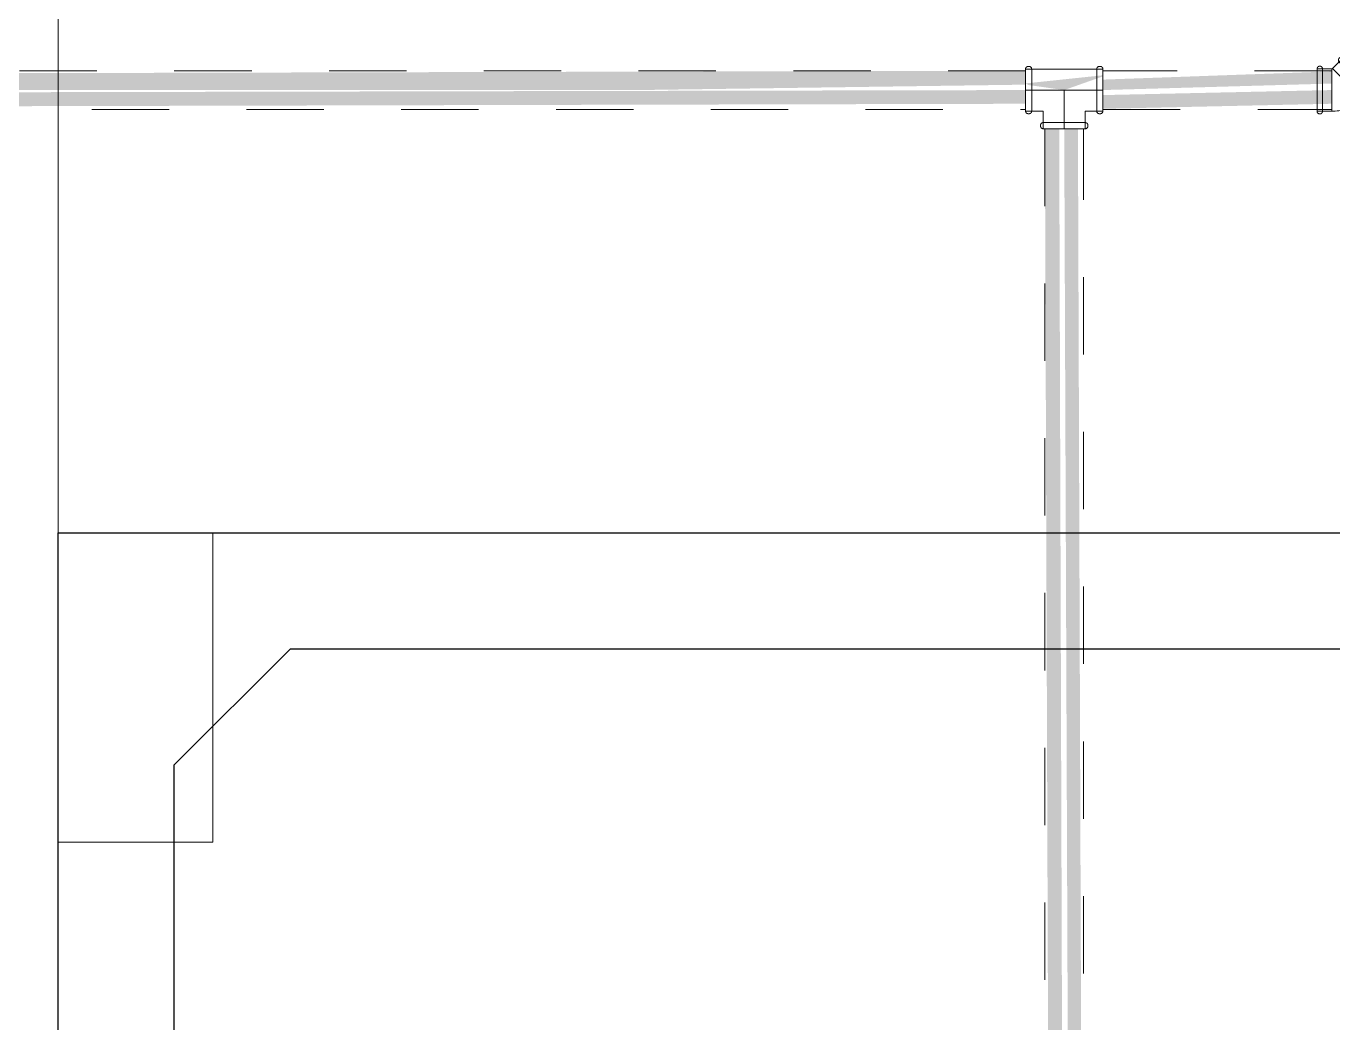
# Model space of a CAD drawing. Header units: metres. Extents: x 147 to 427, y -16 to 162.
# Drawn here: x 315.793 to 317.482, y 96.209 to 97.497 of the extents above; entities that cross this region are included whole.
import ezdxf

# ---------------------------------------------------------------- set-up
doc = ezdxf.new("R2010")
doc.units = ezdxf.units.M
doc.linetypes.add('Aligning Line', pattern=[0.012, 0.006, -0.006])
doc.layers.add('1053_ARQ_BASE_MATADOURO_dwg', color=7, linetype='Continuous', lineweight=5, true_color=0x767676)
doc.layers.add('A-FLOR', color=7, linetype='Continuous', lineweight=9, true_color=0x007f00)
for name, color, linetype, lineweight in [('A-DETL-GENF', 7, 'Continuous', 5), ('A-PAREDE', 7, 'Continuous', 30), ('P-PIPE', 7, 'Continuous', 5), ('P-PIPE-CNTR', 7, 'Continuous', 5), ('S-COLS', 7, 'Continuous', 5)]:
    doc.layers.add(name, color=color, linetype=linetype, lineweight=lineweight)

# ---------------------------------------------------------------- blocks, each defined once
blk = doc.blocks.new('Pilar retangular - 20 x 40 cm-4014565-TÉRREO 1_20 - Dependente 1')
at = {"layer": 'A-DETL-GENF', "color": 253, "true_color": 0xaaaaaa}
for p, q in [((0.1, 0.2), (-0.1, 0.2)), ((-0.1, 0.2), (-0.1, -0.2)), ((0.1, -0.2), (0.1, 0.2)), ((-0.1, -0.2), (0.1, -0.2))]:
    blk.add_line(p, q, dxfattribs=at)
at = {"layer": 'S-COLS', "color": 253, "true_color": 0xacaaae}
for p, q in [((0.1, 0.2), (-0.1, 0.2)), ((-0.1, 0.2), (-0.1, -0.2)), ((0.1, -0.2), (0.1, 0.2)), ((-0.1, -0.2), (0.1, -0.2))]:
    blk.add_line(p, q, dxfattribs=at)
at = {"layer": 'S-COLS', "color": 253, "true_color": 0xadaab1}
for p, q in [((-0.1, -0.2), (-0.1, 0.2)), ((-0.1, 0.2), (0.1, 0.2)), ((0.1, 0.2), (0.1, -0.2)), ((0.1, -0.2), (-0.1, -0.2))]:
    blk.add_line(p, q, dxfattribs=at)
blk = doc.blocks.new('AÇO_Cotovelo 90 45 - AÇO_Cotovelo 90 45-3953115-TÉRREO 1_20 - Dependente 1')
at = {"layer": 'P-PIPE'}
for p, q in [((0.0025, 0.0413), (-0.011, 0.0278)), ((0.0413, 0.0025), (0.0025, 0.0413)), ((-0.0119, 0.0274), (-0.031, 0.0274)), ((-0.031, 0.0222), (-0.031, 0.0274)), ((-0.031, 0.0222), (-0.031, 0.0274)), ((-0.0119, 0.0274), (-0.0119, 0.0222)), ((-0.0119, 0.0274), (-0.0119, 0.0222)), ((-0.0119, 0.0274), (-0.0119, -0.0274)), ((-0.0119, 0.0274), (-0.0119, 0.0237)), ((-0.011, 0.0278), (0.0278, -0.011)), ((-0.0084, 0.0252), (-0.011, 0.0278)), ((0.0278, -0.011), (-0.011, 0.0278)), ((-0.031, -0.0085), (-0.031, 0.0085)), ((-0.0119, 0.0085), (-0.0119, -0.0085)), ((0.0278, -0.011), (0.0413, 0.0025)), ((0.0278, -0.011), (0.0252, -0.0084)), ((-0.031, -0.0274), (-0.031, -0.0222)), ((-0.031, -0.0274), (-0.031, -0.0222)), ((-0.031, -0.0274), (-0.0119, -0.0274)), ((-0.0119, -0.0222), (-0.0119, -0.0274)), ((-0.0119, -0.0222), (-0.0119, -0.0274)), ((-0.0119, -0.0237), (-0.0119, -0.0274))]:
    blk.add_line(p, q, dxfattribs=at)
at = {"layer": 'P-PIPE', "flags": 128}
for points in [[(-0.0024, 0.0363), (-0.0025, 0.0364), (-0.0026, 0.0365), (-0.0027, 0.0366), (-0.0028, 0.0367), (-0.0029, 0.0369), (-0.0029, 0.037), (-0.003, 0.0371), (-0.0031, 0.0372), (-0.0031, 0.0374), (-0.0032, 0.0375), (-0.0032, 0.0376), (-0.0033, 0.0377), (-0.0033, 0.0379), (-0.0034, 0.038), (-0.0034, 0.0381), (-0.0034, 0.0383), (-0.0034, 0.0384), (-0.0034, 0.0386), (-0.0035, 0.0387), (-0.0035, 0.0388), (-0.0035, 0.039), (-0.0034, 0.0391), (-0.0034, 0.0393), (-0.0034, 0.0394), (-0.0034, 0.0395), (-0.0033, 0.0397), (-0.0033, 0.0398), (-0.0033, 0.0399), (-0.0032, 0.0401), (-0.0032, 0.0402), (-0.0031, 0.0403), (-0.003, 0.0405), (-0.003, 0.0406), (-0.0029, 0.0407), (-0.0028, 0.0408), (-0.0027, 0.0409), (-0.0026, 0.041), (-0.0026, 0.0411), (-0.0025, 0.0412), (-0.0024, 0.0413), (-0.0023, 0.0414), (-0.0021, 0.0415), (-0.002, 0.0416), (-0.0019, 0.0417), (-0.0018, 0.0418), (-0.0017, 0.0418), (-0.0016, 0.0419), (-0.0014, 0.042), (-0.0013, 0.042), (-0.0012, 0.0421), (-0.001, 0.0421), (-0.0009, 0.0422), (-0.0008, 0.0422), (-0.0006, 0.0422), (-0.0005, 0.0423), (-0.0004, 0.0423), (-0.0002, 0.0423), (-0.0001, 0.0423), (0, 0.0423)], [(0, 0.0339), (-0.0004, 0.0343), (-0.0007, 0.0346), (-0.001, 0.0349), (-0.0013, 0.0352), (-0.0016, 0.0354), (-0.0018, 0.0357), (-0.002, 0.0358), (-0.0021, 0.036), (-0.0022, 0.0361), (-0.0023, 0.0362), (-0.0024, 0.0363), (-0.0024, 0.0363)], [(-0.0024, 0.0363), (-0.0024, 0.0363), (-0.0023, 0.0362), (-0.0022, 0.0361), (-0.002, 0.0359), (-0.0019, 0.0358), (-0.0017, 0.0356), (-0.0014, 0.0353), (-0.0012, 0.0351), (-0.0009, 0.0348), (-0.0006, 0.0345), (-0.0002, 0.0341), (0.0001, 0.0338), (0.0005, 0.0334), (0.001, 0.0329), (0.0014, 0.0325), (0.0019, 0.032), (0.0024, 0.0315), (0.0029, 0.031), (0.0034, 0.0304), (0.004, 0.0299), (0.0046, 0.0293), (0.0052, 0.0287), (0.0058, 0.0281), (0.0065, 0.0274), (0.0071, 0.0268), (0.0078, 0.0261), (0.0085, 0.0254), (0.0092, 0.0247), (0.0099, 0.024), (0.0107, 0.0232), (0.0114, 0.0225), (0.0121, 0.0218), (0.0129, 0.021), (0.0137, 0.0202), (0.0144, 0.0195), (0.0152, 0.0187), (0.016, 0.0179), (0.0167, 0.0172), (0.0175, 0.0164), (0.0183, 0.0156), (0.0191, 0.0148), (0.0198, 0.0141), (0.0206, 0.0133), (0.0213, 0.0125), (0.0221, 0.0118), (0.0228, 0.011), (0.0236, 0.0103), (0.0243, 0.0096), (0.025, 0.0089), (0.0257, 0.0082), (0.0264, 0.0075), (0.0271, 0.0068), (0.0277, 0.0062), (0.0283, 0.0055), (0.029, 0.0049), (0.0296, 0.0043), (0.0301, 0.0037), (0.0307, 0.0032), (0.0312, 0.0027), (0.0317, 0.0021), (0.0322, 0.0017), (0.0327, 0.0012), (0.0331, 0.0008), (0.0335, 0.0003), (0.0339, 0), (0.0343, -0.0004), (0.0346, -0.0007), (0.0349, -0.001), (0.0352, -0.0013), (0.0354, -0.0016), (0.0357, -0.0018), (0.0358, -0.002), (0.036, -0.0021), (0.0361, -0.0022), (0.0362, -0.0023), (0.0363, -0.0024), (0.0363, -0.0024)], [(0, 0.0423), (0.0002, 0.0423), (0.0003, 0.0423), (0.0005, 0.0423), (0.0006, 0.0423), (0.0007, 0.0422), (0.0009, 0.0422), (0.001, 0.0422), (0.0011, 0.0421), (0.0013, 0.0421), (0.0014, 0.042), (0.0015, 0.042), (0.0017, 0.0419), (0.0018, 0.0418), (0.0019, 0.0418), (0.002, 0.0417), (0.0021, 0.0416), (0.0022, 0.0415), (0.0024, 0.0414), (0.0025, 0.0413), (0.0025, 0.0413)], [(0.0025, 0.0413), (0.0026, 0.0412), (0.0027, 0.0411), (0.0028, 0.041), (0.0029, 0.0409), (0.0031, 0.0407), (0.0033, 0.0405), (0.0035, 0.0403), (0.0038, 0.04), (0.004, 0.0397), (0.0044, 0.0394), (0.0047, 0.0391)], [(0.0413, 0.0025), (0.0412, 0.0026), (0.0411, 0.0027), (0.041, 0.0028), (0.0409, 0.0029), (0.0407, 0.0031), (0.0405, 0.0033), (0.0403, 0.0035), (0.04, 0.0038), (0.0397, 0.004), (0.0394, 0.0044), (0.0391, 0.0047), (0.0387, 0.0051), (0.0383, 0.0055), (0.0379, 0.0059), (0.0374, 0.0064), (0.037, 0.0068), (0.0365, 0.0073), (0.0359, 0.0079), (0.0354, 0.0084), (0.0348, 0.009), (0.0342, 0.0096), (0.0336, 0.0102), (0.033, 0.0108), (0.0324, 0.0114), (0.0317, 0.0121), (0.031, 0.0128), (0.0303, 0.0135), (0.0296, 0.0142), (0.0289, 0.0149), (0.0282, 0.0156), (0.0275, 0.0163), (0.0267, 0.0171), (0.0259, 0.0178), (0.0252, 0.0186), (0.0244, 0.0194), (0.0237, 0.0201), (0.0229, 0.0209), (0.0221, 0.0217), (0.0213, 0.0225), (0.0206, 0.0232), (0.0198, 0.024), (0.019, 0.0248), (0.0183, 0.0255), (0.0175, 0.0263), (0.0167, 0.027), (0.016, 0.0278), (0.0153, 0.0285), (0.0145, 0.0292), (0.0138, 0.03), (0.0131, 0.0307), (0.0125, 0.0313), (0.0118, 0.032), (0.0111, 0.0327), (0.0105, 0.0333), (0.0099, 0.0339), (0.0093, 0.0345), (0.0087, 0.0351), (0.0081, 0.0356), (0.0076, 0.0362), (0.0071, 0.0367), (0.0066, 0.0372), (0.0061, 0.0376), (0.0057, 0.0381), (0.0053, 0.0385), (0.0049, 0.0389), (0.0045, 0.0392), (0.0042, 0.0396), (0.0039, 0.0399), (0.0036, 0.0402), (0.0034, 0.0404), (0.0032, 0.0406), (0.003, 0.0408), (0.0028, 0.041), (0.0027, 0.0411), (0.0026, 0.0412), (0.0026, 0.0412), (0.0025, 0.0413)], [(-0.031, 0.0274), (-0.031, 0.0275), (-0.031, 0.0277), (-0.0309, 0.0278), (-0.0309, 0.028), (-0.0309, 0.0281), (-0.0309, 0.0282), (-0.0308, 0.0284), (-0.0308, 0.0285), (-0.0307, 0.0286), (-0.0307, 0.0288), (-0.0306, 0.0289), (-0.0306, 0.029), (-0.0305, 0.0291), (-0.0304, 0.0293), (-0.0304, 0.0294), (-0.0303, 0.0295), (-0.0302, 0.0296), (-0.0301, 0.0297), (-0.03, 0.0298), (-0.0299, 0.0299), (-0.0298, 0.03), (-0.0297, 0.0301), (-0.0296, 0.0302), (-0.0295, 0.0303), (-0.0294, 0.0303), (-0.0292, 0.0304), (-0.0291, 0.0305), (-0.029, 0.0306), (-0.0289, 0.0306), (-0.0287, 0.0307), (-0.0286, 0.0307), (-0.0285, 0.0308), (-0.0283, 0.0308), (-0.0282, 0.0308), (-0.0281, 0.0308), (-0.0279, 0.0309), (-0.0278, 0.0309), (-0.0276, 0.0309), (-0.0275, 0.0309), (-0.0274, 0.0309), (-0.0272, 0.0309), (-0.0271, 0.0309), (-0.0269, 0.0309), (-0.0268, 0.0308), (-0.0267, 0.0308), (-0.0265, 0.0308), (-0.0264, 0.0307), (-0.0263, 0.0307), (-0.0261, 0.0306), (-0.026, 0.0306), (-0.0259, 0.0305), (-0.0258, 0.0305), (-0.0256, 0.0304), (-0.0255, 0.0303), (-0.0254, 0.0302), (-0.0253, 0.0301), (-0.0252, 0.0301), (-0.0251, 0.03), (-0.025, 0.0299), (-0.0249, 0.0298), (-0.0248, 0.0297), (-0.0247, 0.0296), (-0.0246, 0.0294), (-0.0245, 0.0293), (-0.0245, 0.0292), (-0.0244, 0.0291), (-0.0243, 0.029), (-0.0243, 0.0288), (-0.0242, 0.0287), (-0.0242, 0.0286), (-0.0241, 0.0284), (-0.0241, 0.0283), (-0.024, 0.0282), (-0.024, 0.028), (-0.024, 0.0279), (-0.024, 0.0278), (-0.024, 0.0276), (-0.024, 0.0275), (-0.024, 0.0274)], [(-0.031, 0.024), (-0.031, 0.0245), (-0.031, 0.025), (-0.031, 0.0254), (-0.031, 0.0258), (-0.031, 0.0262), (-0.031, 0.0265), (-0.031, 0.0267), (-0.031, 0.0269), (-0.031, 0.0271), (-0.031, 0.0273), (-0.031, 0.0273), (-0.031, 0.0274)], [(-0.031, 0.0274), (-0.031, 0.0273), (-0.031, 0.0272), (-0.031, 0.0271), (-0.031, 0.0269), (-0.031, 0.0266), (-0.031, 0.0263), (-0.031, 0.026), (-0.031, 0.0256), (-0.031, 0.0252), (-0.031, 0.0248), (-0.031, 0.0243), (-0.031, 0.0238), (-0.031, 0.0232), (-0.031, 0.0226), (-0.031, 0.022), (-0.031, 0.0213), (-0.031, 0.0206), (-0.031, 0.0199), (-0.031, 0.0191), (-0.031, 0.0183), (-0.031, 0.0175), (-0.031, 0.0166), (-0.031, 0.0157), (-0.031, 0.0148), (-0.031, 0.0139), (-0.031, 0.0129), (-0.031, 0.0119), (-0.031, 0.0109), (-0.031, 0.0099), (-0.031, 0.0089), (-0.031, 0.0079), (-0.031, 0.0068), (-0.031, 0.0057), (-0.031, 0.0047), (-0.031, 0.0036), (-0.031, 0.0025), (-0.031, 0.0014), (-0.031, 0.0003), (-0.031, -0.0008), (-0.031, -0.0019), (-0.031, -0.003), (-0.031, -0.0041), (-0.031, -0.0052), (-0.031, -0.0062), (-0.031, -0.0073), (-0.031, -0.0083), (-0.031, -0.0094), (-0.031, -0.0104), (-0.031, -0.0114), (-0.031, -0.0124), (-0.031, -0.0134), (-0.031, -0.0143), (-0.031, -0.0152), (-0.031, -0.0161), (-0.031, -0.017), (-0.031, -0.0178), (-0.031, -0.0187), (-0.031, -0.0194), (-0.031, -0.0202), (-0.031, -0.0209), (-0.031, -0.0216), (-0.031, -0.0223), (-0.031, -0.0229), (-0.031, -0.0235), (-0.031, -0.024), (-0.031, -0.0245), (-0.031, -0.025), (-0.031, -0.0254), (-0.031, -0.0258), (-0.031, -0.0262), (-0.031, -0.0265), (-0.031, -0.0267), (-0.031, -0.0269), (-0.031, -0.0271), (-0.031, -0.0273), (-0.031, -0.0273), (-0.031, -0.0274)], [(-0.024, 0.0274), (-0.024, 0.0273), (-0.024, 0.0272), (-0.024, 0.0271), (-0.024, 0.0269), (-0.024, 0.0266), (-0.024, 0.0263), (-0.024, 0.026), (-0.024, 0.0256), (-0.024, 0.0252), (-0.024, 0.0248), (-0.024, 0.0243)], [(-0.024, -0.0274), (-0.024, -0.0273), (-0.024, -0.0272), (-0.024, -0.0271), (-0.024, -0.0269), (-0.024, -0.0266), (-0.024, -0.0263), (-0.024, -0.026), (-0.024, -0.0256), (-0.024, -0.0252), (-0.024, -0.0248), (-0.024, -0.0243), (-0.024, -0.0238), (-0.024, -0.0232), (-0.024, -0.0226), (-0.024, -0.022), (-0.024, -0.0213), (-0.024, -0.0206), (-0.024, -0.0199), (-0.024, -0.0191), (-0.024, -0.0183), (-0.024, -0.0175), (-0.024, -0.0166), (-0.024, -0.0157), (-0.024, -0.0148), (-0.024, -0.0139), (-0.024, -0.0129), (-0.024, -0.0119), (-0.024, -0.0109), (-0.024, -0.0099), (-0.024, -0.0089), (-0.024, -0.0079), (-0.024, -0.0068), (-0.024, -0.0057), (-0.024, -0.0047), (-0.024, -0.0036), (-0.024, -0.0025), (-0.024, -0.0014), (-0.024, -0.0003), (-0.024, 0.0008), (-0.024, 0.0019), (-0.024, 0.003), (-0.024, 0.0041), (-0.024, 0.0052), (-0.024, 0.0062), (-0.024, 0.0073), (-0.024, 0.0083), (-0.024, 0.0094), (-0.024, 0.0104), (-0.024, 0.0114), (-0.024, 0.0124), (-0.024, 0.0134), (-0.024, 0.0143), (-0.024, 0.0152), (-0.024, 0.0161), (-0.024, 0.017), (-0.024, 0.0178), (-0.024, 0.0187), (-0.024, 0.0194), (-0.024, 0.0202), (-0.024, 0.0209), (-0.024, 0.0216), (-0.024, 0.0223), (-0.024, 0.0229), (-0.024, 0.0235), (-0.024, 0.024), (-0.024, 0.0245), (-0.024, 0.025), (-0.024, 0.0254), (-0.024, 0.0258), (-0.024, 0.0262), (-0.024, 0.0265), (-0.024, 0.0267), (-0.024, 0.0269), (-0.024, 0.0271), (-0.024, 0.0273), (-0.024, 0.0273), (-0.024, 0.0274)], [(-0.011, 0.0278), (-0.011, 0.0277), (-0.0111, 0.0277), (-0.0111, 0.0277), (-0.0111, 0.0276), (-0.0112, 0.0276), (-0.0112, 0.0276), (-0.0113, 0.0276), (-0.0113, 0.0275), (-0.0114, 0.0275), (-0.0114, 0.0275), (-0.0114, 0.0275), (-0.0115, 0.0275), (-0.0115, 0.0274), (-0.0116, 0.0274), (-0.0116, 0.0274), (-0.0117, 0.0274), (-0.0117, 0.0274), (-0.0118, 0.0274), (-0.0118, 0.0274), (-0.0119, 0.0274)], [(0.0423, 0), (0.0423, -0.0001), (0.0423, -0.0002), (0.0423, -0.0004), (0.0423, -0.0005), (0.0422, -0.0006), (0.0422, -0.0008), (0.0422, -0.0009), (0.0421, -0.0011), (0.0421, -0.0012), (0.042, -0.0013), (0.042, -0.0014), (0.0419, -0.0016), (0.0418, -0.0017), (0.0418, -0.0018), (0.0417, -0.0019), (0.0416, -0.002), (0.0415, -0.0022), (0.0414, -0.0023), (0.0413, -0.0024), (0.0412, -0.0025), (0.0411, -0.0026), (0.041, -0.0027), (0.0409, -0.0027), (0.0408, -0.0028), (0.0407, -0.0029), (0.0406, -0.003), (0.0404, -0.003), (0.0403, -0.0031), (0.0402, -0.0032), (0.0401, -0.0032), (0.0399, -0.0033), (0.0398, -0.0033), (0.0397, -0.0033), (0.0395, -0.0034), (0.0394, -0.0034), (0.0393, -0.0034), (0.0391, -0.0034), (0.039, -0.0035), (0.0388, -0.0035), (0.0387, -0.0035), (0.0386, -0.0034), (0.0384, -0.0034), (0.0383, -0.0034), (0.0381, -0.0034), (0.038, -0.0034), (0.0379, -0.0033), (0.0377, -0.0033), (0.0376, -0.0032), (0.0375, -0.0032), (0.0373, -0.0031), (0.0372, -0.0031), (0.0371, -0.003), (0.037, -0.0029), (0.0368, -0.0029), (0.0367, -0.0028), (0.0366, -0.0027), (0.0365, -0.0026), (0.0364, -0.0025), (0.0363, -0.0024)], [(0.0389, 0.0049), (0.0392, 0.0045), (0.0396, 0.0042), (0.0399, 0.0039), (0.0402, 0.0036), (0.0404, 0.0034), (0.0406, 0.0032), (0.0408, 0.003), (0.041, 0.0028), (0.0411, 0.0027), (0.0412, 0.0026), (0.0412, 0.0026), (0.0413, 0.0025)], [(0.0413, 0.0025), (0.0414, 0.0024), (0.0415, 0.0023), (0.0415, 0.0022), (0.0416, 0.0021), (0.0417, 0.002), (0.0418, 0.0019), (0.0419, 0.0017), (0.0419, 0.0016), (0.042, 0.0015), (0.042, 0.0014), (0.0421, 0.0012), (0.0421, 0.0011), (0.0422, 0.001), (0.0422, 0.0008), (0.0422, 0.0007), (0.0423, 0.0006), (0.0423, 0.0004), (0.0423, 0.0003), (0.0423, 0.0001), (0.0423, 0)], [(-0.0119, -0.0274), (-0.0096, -0.0274), (-0.0074, -0.0272), (-0.0052, -0.027), (-0.0029, -0.0267), (-0.0007, -0.0263), (0.0015, -0.0258), (0.0036, -0.0252), (0.0058, -0.0246), (0.0079, -0.0238), (0.01, -0.023), (0.012, -0.0221), (0.014, -0.0211), (0.016, -0.02), (0.0179, -0.0188), (0.0198, -0.0176), (0.0216, -0.0163), (0.0234, -0.0149), (0.0251, -0.0135), (0.0267, -0.012), (0.0278, -0.011)], [(0.0363, -0.0024), (0.0363, -0.0024), (0.0362, -0.0023), (0.0361, -0.0022), (0.0359, -0.002), (0.0358, -0.0019), (0.0356, -0.0017), (0.0353, -0.0014), (0.0351, -0.0012), (0.0348, -0.0009), (0.0345, -0.0006), (0.0341, -0.0002)], [(-0.031, -0.0274), (-0.031, -0.0273), (-0.031, -0.0272), (-0.031, -0.0271), (-0.031, -0.0269), (-0.031, -0.0266), (-0.031, -0.0263), (-0.031, -0.026), (-0.031, -0.0256), (-0.031, -0.0252), (-0.031, -0.0248), (-0.031, -0.0243)], [(-0.024, -0.0274), (-0.024, -0.0275), (-0.024, -0.0277), (-0.024, -0.0278), (-0.024, -0.028), (-0.024, -0.0281), (-0.0241, -0.0282), (-0.0241, -0.0284), (-0.0241, -0.0285), (-0.0242, -0.0286), (-0.0242, -0.0288), (-0.0243, -0.0289), (-0.0244, -0.029), (-0.0244, -0.0291), (-0.0245, -0.0293), (-0.0246, -0.0294), (-0.0247, -0.0295), (-0.0247, -0.0296), (-0.0248, -0.0297), (-0.0249, -0.0298), (-0.025, -0.0299), (-0.0251, -0.03), (-0.0252, -0.0301), (-0.0253, -0.0302), (-0.0255, -0.0303), (-0.0256, -0.0303), (-0.0257, -0.0304), (-0.0258, -0.0305), (-0.0259, -0.0306), (-0.0261, -0.0306), (-0.0262, -0.0307), (-0.0263, -0.0307), (-0.0265, -0.0308), (-0.0266, -0.0308), (-0.0267, -0.0308), (-0.0269, -0.0308), (-0.027, -0.0309), (-0.0271, -0.0309), (-0.0273, -0.0309), (-0.0274, -0.0309), (-0.0276, -0.0309), (-0.0277, -0.0309), (-0.0278, -0.0309), (-0.028, -0.0309), (-0.0281, -0.0308), (-0.0283, -0.0308), (-0.0284, -0.0308), (-0.0285, -0.0307), (-0.0287, -0.0307), (-0.0288, -0.0306), (-0.0289, -0.0306), (-0.029, -0.0305), (-0.0292, -0.0305), (-0.0293, -0.0304), (-0.0294, -0.0303), (-0.0295, -0.0302), (-0.0296, -0.0301), (-0.0297, -0.0301), (-0.0298, -0.03), (-0.0299, -0.0299), (-0.03, -0.0298), (-0.0301, -0.0297), (-0.0302, -0.0296), (-0.0303, -0.0294), (-0.0304, -0.0293), (-0.0305, -0.0292), (-0.0305, -0.0291), (-0.0306, -0.029), (-0.0307, -0.0288), (-0.0307, -0.0287), (-0.0308, -0.0286), (-0.0308, -0.0284), (-0.0308, -0.0283), (-0.0309, -0.0282), (-0.0309, -0.028), (-0.0309, -0.0279), (-0.0309, -0.0278), (-0.031, -0.0276), (-0.031, -0.0275), (-0.031, -0.0274)], [(-0.024, -0.024), (-0.024, -0.0245), (-0.024, -0.025), (-0.024, -0.0254), (-0.024, -0.0258), (-0.024, -0.0262), (-0.024, -0.0265), (-0.024, -0.0267), (-0.024, -0.0269), (-0.024, -0.0271), (-0.024, -0.0273), (-0.024, -0.0273), (-0.024, -0.0274)]]:
    blk.add_lwpolyline(points, dxfattribs=at)
blk = doc.blocks.new('1053_ARQ_BASE_MATADOURO_dwg_arq geral tgov-4039641-TÉRREO 1_20 - Dependente 1')
at = {"layer": 'A-PAREDE', "color": 253, "true_color": 0xaaaaaa, "flags": 128}
for points in [[(17.2329, 13.6559), (20.4329, 13.6559), (20.4329, 12.4801)], [(20.4329, 12.4318), (20.4329, 10.4559), (17.2329, 10.4559), (17.2329, 13.6559)], [(20.1329, 10.6059), (17.5329, 10.6059), (17.3829, 10.7559), (17.3829, 13.3559), (17.5329, 13.5059), (20.1329, 13.5059), (20.2829, 13.3559), (20.2829, 13.0776)]]:
    blk.add_lwpolyline(points, dxfattribs=at)
blk = doc.blocks.new('1053_ARQ_BASE_MATADOURO_dwg-3625622-TÉRREO 1_20 - Dependente 1')
blk.add_blockref('1053_ARQ_BASE_MATADOURO_dwg_arq geral tgov-4039641-TÉRREO 1_20 - Dependente 1', (130.2098, 83.186))

msp = doc.modelspace()

# ---------------------------------------------------------------- hatches: boundary and pattern name
at = {"layer": 'P-PIPE', "true_color": 0xc0c0c0}
h = msp.add_hatch(color=9, dxfattribs=at)
h.paths.add_polyline_path([(316.5843, 97.4142), (317.0847, 97.4212), (317.0847, 97.4392), (314.078, 97.4319), (314.078, 97.4142)])
h.paths.add_polyline_path([(301.2571, 97.4142), (313.5687, 97.4216), (313.5687, 97.4392), (295.2618, 97.4319), (295.2618, 97.4142), (296.1481, 97.4142)])
at = {"layer": 'P-PIPE', "true_color": 0x7f7f7f}
msp.add_hatch(color=8, dxfattribs=at).paths.add_polyline_path([(317.1347, 97.4142), (317.1847, 97.4319), (317.1847, 97.4333), (317.0847, 97.4228), (317.0885, 97.4207), (317.1254, 97.4155)])
at = {"layer": 'P-PIPE', "true_color": 0xc0c0c0}
for points in [[(317.1847, 97.4142), (317.4805, 97.4226), (317.4805, 97.4383), (317.1847, 97.4277), (317.1847, 97.4206)], [(317.1847, 97.39), (317.4805, 97.3965), (317.4805, 97.4142), (317.1847, 97.4077), (317.1847, 97.3925)], [(317.1347, 95.2724), (317.1282, 97.3642), (317.1097, 97.3642), (317.117, 95.2724), (317.1282, 95.2724)], [(317.1597, 95.2724), (317.1524, 97.3642), (317.1347, 97.3642), (317.1428, 95.2724), (317.1588, 95.2724)]]:
    msp.add_hatch(color=9, dxfattribs=at).paths.add_polyline_path(points)
h = msp.add_hatch(color=9, dxfattribs=at)
h.paths.add_polyline_path([(295.2618, 97.3892), (313.5687, 97.3973), (313.5687, 97.4142), (295.2618, 97.4077), (295.2618, 97.39)])
h.paths.add_polyline_path([(314.078, 97.3892), (317.0847, 97.3965), (317.0847, 97.4142), (314.078, 97.4077), (314.078, 97.3893)])

# ---------------------------------------------------------------- linework, layer by layer
at = {"layer": 'A-FLOR', "color": 254, "true_color": 0xd8d8d8}
msp.add_line((315.8347, 95.5886), (315.8347, 97.642), dxfattribs=at)
at = {"layer": 'P-PIPE', "linetype": 'Aligning Line', "lineweight": 15}
for p, q in [((317.0847, 97.4392), (314.078, 97.4392)), ((317.0847, 97.4319), (317.0847, 97.4392)), ((317.4805, 97.4392), (317.1847, 97.4392)), ((317.1847, 97.4392), (317.1847, 97.4383)), ((317.1847, 97.4392), (317.1847, 97.4319)), ((317.4805, 97.3892), (317.4805, 97.4392)), ((317.4805, 97.4383), (317.4805, 97.4392)), ((317.0847, 97.3892), (317.0847, 97.4207)), ((317.1847, 97.4207), (317.1847, 97.3892)), ((314.078, 97.3892), (317.0847, 97.3892)), ((317.1847, 97.39), (317.1847, 97.3892)), ((317.1847, 97.3892), (317.4805, 97.3892)), ((317.4805, 97.3892), (317.4805, 97.39)), ((317.1097, 97.3642), (317.1097, 95.2724)), ((317.1597, 97.3642), (317.1097, 97.3642)), ((317.1597, 95.2724), (317.1597, 97.3642))]:
    msp.add_line(p, q, dxfattribs=at)
at = {"layer": 'P-PIPE'}
for p, q in [((317.1847, 97.4413), (317.0847, 97.4413)), ((317.0847, 97.4413), (317.0847, 97.3871)), ((317.0847, 97.4413), (317.0847, 97.4404)), ((317.0847, 97.4413), (317.0847, 97.4361)), ((317.0892, 97.4448), (317.0882, 97.4448)), ((317.0927, 97.4413), (317.0927, 97.4361)), ((317.0927, 97.4413), (317.0927, 97.4361)), ((317.1767, 97.4361), (317.1767, 97.4413)), ((317.1767, 97.4361), (317.1767, 97.4413)), ((317.1812, 97.4448), (317.1802, 97.4448)), ((317.1847, 97.4377), (317.1847, 97.4413)), ((317.1847, 97.3871), (317.1847, 97.4413)), ((317.1847, 97.4361), (317.1847, 97.4413)), ((317.1847, 97.4361), (317.1847, 97.4413)), ((317.0847, 97.4212), (317.0847, 97.4058)), ((317.0927, 97.4212), (317.0927, 97.3871)), ((317.0927, 97.4212), (317.0927, 97.3871)), ((317.1767, 97.3871), (317.1767, 97.4217)), ((317.1767, 97.3871), (317.1767, 97.4217)), ((317.1847, 97.4058), (317.1847, 97.4212)), ((317.0847, 97.3923), (317.0847, 97.3871)), ((317.0847, 97.388), (317.0847, 97.3871)), ((317.0847, 97.3871), (317.1076, 97.3871)), ((317.0882, 97.3836), (317.0892, 97.3836)), ((317.1076, 97.3871), (317.1076, 97.3642)), ((317.1618, 97.3871), (317.1847, 97.3871)), ((317.1618, 97.3642), (317.1618, 97.3871)), ((317.1802, 97.3836), (317.1812, 97.3836)), ((317.1847, 97.3871), (317.1847, 97.3923)), ((317.1847, 97.3871), (317.1847, 97.3923)), ((317.1847, 97.3871), (317.1847, 97.3907)), ((317.1041, 97.3687), (317.1041, 97.3677)), ((317.1076, 97.3722), (317.1618, 97.3722)), ((317.1076, 97.3722), (317.1618, 97.3722)), ((317.1076, 97.3642), (317.1618, 97.3642)), ((317.1076, 97.3642), (317.1085, 97.3642)), ((317.1127, 97.3642), (317.1076, 97.3642)), ((317.143, 97.3642), (317.1263, 97.3642)), ((317.1618, 97.3642), (317.1566, 97.3642)), ((317.1608, 97.3642), (317.1618, 97.3642)), ((317.1653, 97.3677), (317.1653, 97.3687))]:
    msp.add_line(p, q, dxfattribs=at)
at = {"layer": 'P-PIPE', "flags": 128}
for points in [[(317.0847, 97.4413), (317.0847, 97.4414), (317.0847, 97.4416), (317.0847, 97.4417), (317.0847, 97.4418), (317.0847, 97.442), (317.0848, 97.4421), (317.0848, 97.4423), (317.0849, 97.4424), (317.0849, 97.4425), (317.0849, 97.4426), (317.085, 97.4428), (317.0851, 97.4429), (317.0851, 97.443), (317.0852, 97.4431), (317.0853, 97.4433), (317.0854, 97.4434), (317.0855, 97.4435), (317.0855, 97.4436), (317.0856, 97.4437), (317.0857, 97.4438), (317.0858, 97.4439), (317.0859, 97.444), (317.0861, 97.4441), (317.0862, 97.4442), (317.0863, 97.4442), (317.0864, 97.4443), (317.0865, 97.4444), (317.0866, 97.4444), (317.0868, 97.4445), (317.0869, 97.4445), (317.087, 97.4446), (317.0872, 97.4446), (317.0873, 97.4447), (317.0874, 97.4447), (317.0876, 97.4447), (317.0877, 97.4448), (317.0879, 97.4448), (317.088, 97.4448), (317.0881, 97.4448), (317.0882, 97.4448)], [(317.0847, 97.4413), (317.0847, 97.4412), (317.0847, 97.4411), (317.0847, 97.4409), (317.0847, 97.4407), (317.0847, 97.4405), (317.0847, 97.4402), (317.0847, 97.4399), (317.0847, 97.4395), (317.0847, 97.4391), (317.0847, 97.4387), (317.0847, 97.4382), (317.0847, 97.4377), (317.0847, 97.4371), (317.0847, 97.4366), (317.0847, 97.4359), (317.0847, 97.4353), (317.0847, 97.4346), (317.0847, 97.4338), (317.0847, 97.4331), (317.0847, 97.4323), (317.0847, 97.4315), (317.0847, 97.4306), (317.0847, 97.4297), (317.0847, 97.4288), (317.0847, 97.4279), (317.0847, 97.427), (317.0847, 97.426), (317.0847, 97.425), (317.0847, 97.424), (317.0847, 97.423), (317.0847, 97.422), (317.0847, 97.4209), (317.0847, 97.4199), (317.0847, 97.4188), (317.0847, 97.4177), (317.0847, 97.4166), (317.0847, 97.4156), (317.0847, 97.4145), (317.0847, 97.4134), (317.0847, 97.4123), (317.0847, 97.4112), (317.0847, 97.4102), (317.0847, 97.4091), (317.0847, 97.408), (317.0847, 97.407), (317.0847, 97.4059), (317.0847, 97.4049), (317.0847, 97.4039), (317.0847, 97.4029), (317.0847, 97.4019), (317.0847, 97.401), (317.0847, 97.4), (317.0847, 97.3991), (317.0847, 97.3982), (317.0847, 97.3974), (317.0847, 97.3965), (317.0847, 97.3957), (317.0847, 97.3949), (317.0847, 97.3942), (317.0847, 97.3935), (317.0847, 97.3928), (317.0847, 97.3922), (317.0847, 97.3915), (317.0847, 97.391), (317.0847, 97.3904), (317.0847, 97.3899), (317.0847, 97.3895), (317.0847, 97.389), (317.0847, 97.3887), (317.0847, 97.3883), (317.0847, 97.388), (317.0847, 97.3877), (317.0847, 97.3875), (317.0847, 97.3874), (317.0847, 97.3872), (317.0847, 97.3871), (317.0847, 97.3871)], [(317.0847, 97.4379), (317.0847, 97.4384), (317.0847, 97.4389), (317.0847, 97.4393), (317.0847, 97.4397), (317.0847, 97.4401), (317.0847, 97.4404), (317.0847, 97.4406), (317.0847, 97.4408), (317.0847, 97.441), (317.0847, 97.4411), (317.0847, 97.4412), (317.0847, 97.4413)], [(317.0892, 97.4448), (317.0893, 97.4448), (317.0895, 97.4448), (317.0896, 97.4448), (317.0897, 97.4447), (317.0899, 97.4447), (317.09, 97.4447), (317.0901, 97.4446), (317.0903, 97.4446), (317.0904, 97.4446), (317.0905, 97.4445), (317.0907, 97.4445), (317.0908, 97.4444), (317.0909, 97.4443), (317.091, 97.4442), (317.0911, 97.4442), (317.0913, 97.4441), (317.0914, 97.444), (317.0915, 97.4439), (317.0916, 97.4438), (317.0917, 97.4437), (317.0918, 97.4436), (317.0919, 97.4435), (317.092, 97.4434), (317.092, 97.4433), (317.0921, 97.4432), (317.0922, 97.4431), (317.0923, 97.4429), (317.0923, 97.4428), (317.0924, 97.4427), (317.0924, 97.4426), (317.0925, 97.4424), (317.0925, 97.4423), (317.0926, 97.4422), (317.0926, 97.442), (317.0926, 97.4419), (317.0926, 97.4417), (317.0927, 97.4416), (317.0927, 97.4415), (317.0927, 97.4413), (317.0927, 97.4413)], [(317.0927, 97.3871), (317.0927, 97.3872), (317.0927, 97.3873), (317.0927, 97.3874), (317.0927, 97.3876), (317.0927, 97.3879), (317.0927, 97.3881), (317.0927, 97.3885), (317.0927, 97.3888), (317.0927, 97.3892), (317.0927, 97.3897), (317.0927, 97.3901), (317.0927, 97.3907), (317.0927, 97.3912), (317.0927, 97.3918), (317.0927, 97.3924), (317.0927, 97.3931), (317.0927, 97.3938), (317.0927, 97.3945), (317.0927, 97.3953), (317.0927, 97.3961), (317.0927, 97.3969), (317.0927, 97.3978), (317.0927, 97.3986), (317.0927, 97.3995), (317.0927, 97.4005), (317.0927, 97.4014), (317.0927, 97.4024), (317.0927, 97.4034), (317.0927, 97.4044), (317.0927, 97.4054), (317.0927, 97.4064), (317.0927, 97.4075), (317.0927, 97.4085), (317.0927, 97.4096), (317.0927, 97.4106), (317.0927, 97.4117), (317.0927, 97.4128), (317.0927, 97.4139), (317.0927, 97.415), (317.0927, 97.4161), (317.0927, 97.4171), (317.0927, 97.4182), (317.0927, 97.4193), (317.0927, 97.4203), (317.0927, 97.4214), (317.0927, 97.4224), (317.0927, 97.4235), (317.0927, 97.4245), (317.0927, 97.4255), (317.0927, 97.4264), (317.0927, 97.4274), (317.0927, 97.4283), (317.0927, 97.4292), (317.0927, 97.4301), (317.0927, 97.431), (317.0927, 97.4318), (317.0927, 97.4326), (317.0927, 97.4334), (317.0927, 97.4342), (317.0927, 97.4349), (317.0927, 97.4356), (317.0927, 97.4362), (317.0927, 97.4368), (317.0927, 97.4374), (317.0927, 97.4379), (317.0927, 97.4384), (317.0927, 97.4389), (317.0927, 97.4393), (317.0927, 97.4397), (317.0927, 97.4401), (317.0927, 97.4404), (317.0927, 97.4406), (317.0927, 97.4408), (317.0927, 97.441), (317.0927, 97.4411), (317.0927, 97.4412), (317.0927, 97.4413)], [(317.0927, 97.4413), (317.0927, 97.4412), (317.0927, 97.4411), (317.0927, 97.4409), (317.0927, 97.4407), (317.0927, 97.4405), (317.0927, 97.4402), (317.0927, 97.4399), (317.0927, 97.4395), (317.0927, 97.4391), (317.0927, 97.4387), (317.0927, 97.4382), (317.0927, 97.4377), (317.0927, 97.4371), (317.0927, 97.4366), (317.0927, 97.4359), (317.0927, 97.4353), (317.0927, 97.4346), (317.0927, 97.4338), (317.0927, 97.4331)], [(317.1767, 97.4413), (317.1767, 97.4414), (317.1767, 97.4416), (317.1767, 97.4417), (317.1767, 97.4418), (317.1767, 97.442), (317.1768, 97.4421), (317.1768, 97.4423), (317.1769, 97.4424), (317.1769, 97.4425), (317.1769, 97.4426), (317.177, 97.4428), (317.1771, 97.4429), (317.1771, 97.443), (317.1772, 97.4431), (317.1773, 97.4433), (317.1774, 97.4434), (317.1775, 97.4435), (317.1775, 97.4436), (317.1776, 97.4437), (317.1777, 97.4438), (317.1778, 97.4439), (317.1779, 97.444), (317.1781, 97.4441), (317.1782, 97.4442), (317.1783, 97.4442), (317.1784, 97.4443), (317.1785, 97.4444), (317.1786, 97.4444), (317.1788, 97.4445), (317.1789, 97.4445), (317.179, 97.4446), (317.1792, 97.4446), (317.1793, 97.4447), (317.1794, 97.4447), (317.1796, 97.4447), (317.1797, 97.4448), (317.1799, 97.4448), (317.18, 97.4448), (317.1801, 97.4448), (317.1802, 97.4448)], [(317.1767, 97.4413), (317.1767, 97.4412), (317.1767, 97.4411), (317.1767, 97.4409), (317.1767, 97.4407), (317.1767, 97.4405), (317.1767, 97.4402), (317.1767, 97.4399), (317.1767, 97.4395), (317.1767, 97.4391), (317.1767, 97.4387), (317.1767, 97.4382), (317.1767, 97.4377), (317.1767, 97.4371), (317.1767, 97.4366), (317.1767, 97.4359), (317.1767, 97.4353), (317.1767, 97.4346), (317.1767, 97.4338), (317.1767, 97.4331), (317.1767, 97.4323), (317.1767, 97.4315), (317.1767, 97.4306), (317.1767, 97.4297), (317.1767, 97.4288), (317.1767, 97.4279), (317.1767, 97.427), (317.1767, 97.426), (317.1767, 97.425), (317.1767, 97.424), (317.1767, 97.423), (317.1767, 97.422), (317.1767, 97.4209), (317.1767, 97.4199), (317.1767, 97.4188), (317.1767, 97.4177), (317.1767, 97.4166), (317.1767, 97.4156), (317.1767, 97.4145), (317.1767, 97.4134), (317.1767, 97.4123), (317.1767, 97.4112), (317.1767, 97.4102), (317.1767, 97.4091), (317.1767, 97.408), (317.1767, 97.407), (317.1767, 97.4059), (317.1767, 97.4049), (317.1767, 97.4039), (317.1767, 97.4029), (317.1767, 97.4019), (317.1767, 97.401), (317.1767, 97.4), (317.1767, 97.3991), (317.1767, 97.3982), (317.1767, 97.3974), (317.1767, 97.3965), (317.1767, 97.3957), (317.1767, 97.3949), (317.1767, 97.3942), (317.1767, 97.3935), (317.1767, 97.3928), (317.1767, 97.3922), (317.1767, 97.3915), (317.1767, 97.391), (317.1767, 97.3904), (317.1767, 97.3899), (317.1767, 97.3895), (317.1767, 97.389), (317.1767, 97.3887), (317.1767, 97.3883), (317.1767, 97.388), (317.1767, 97.3877), (317.1767, 97.3875), (317.1767, 97.3874), (317.1767, 97.3872), (317.1767, 97.3871), (317.1767, 97.3871)], [(317.1767, 97.4334), (317.1767, 97.4342), (317.1767, 97.4349), (317.1767, 97.4356), (317.1767, 97.4362), (317.1767, 97.4368), (317.1767, 97.4374), (317.1767, 97.4379), (317.1767, 97.4384), (317.1767, 97.4389), (317.1767, 97.4393), (317.1767, 97.4397), (317.1767, 97.4401), (317.1767, 97.4404), (317.1767, 97.4406), (317.1767, 97.4408), (317.1767, 97.441), (317.1767, 97.4411), (317.1767, 97.4412), (317.1767, 97.4413)], [(317.1812, 97.4448), (317.1813, 97.4448), (317.1815, 97.4448), (317.1816, 97.4448), (317.1817, 97.4447), (317.1819, 97.4447), (317.182, 97.4447), (317.1821, 97.4446), (317.1823, 97.4446), (317.1824, 97.4446), (317.1825, 97.4445), (317.1827, 97.4445), (317.1828, 97.4444), (317.1829, 97.4443), (317.183, 97.4442), (317.1831, 97.4442), (317.1833, 97.4441), (317.1834, 97.444), (317.1835, 97.4439), (317.1836, 97.4438), (317.1837, 97.4437), (317.1838, 97.4436), (317.1839, 97.4435), (317.184, 97.4434), (317.184, 97.4433), (317.1841, 97.4432), (317.1842, 97.4431), (317.1843, 97.4429), (317.1843, 97.4428), (317.1844, 97.4427), (317.1844, 97.4426), (317.1845, 97.4424), (317.1845, 97.4423), (317.1846, 97.4422), (317.1846, 97.442), (317.1846, 97.4419), (317.1846, 97.4417), (317.1847, 97.4416), (317.1847, 97.4415), (317.1847, 97.4413), (317.1847, 97.4413)], [(317.1847, 97.3871), (317.1847, 97.3872), (317.1847, 97.3873), (317.1847, 97.3874), (317.1847, 97.3876), (317.1847, 97.3879), (317.1847, 97.3881), (317.1847, 97.3885), (317.1847, 97.3888), (317.1847, 97.3892), (317.1847, 97.3897), (317.1847, 97.3901), (317.1847, 97.3907), (317.1847, 97.3912), (317.1847, 97.3918), (317.1847, 97.3924), (317.1847, 97.3931), (317.1847, 97.3938), (317.1847, 97.3945), (317.1847, 97.3953), (317.1847, 97.3961), (317.1847, 97.3969), (317.1847, 97.3978), (317.1847, 97.3986), (317.1847, 97.3995), (317.1847, 97.4005), (317.1847, 97.4014), (317.1847, 97.4024), (317.1847, 97.4034), (317.1847, 97.4044), (317.1847, 97.4054), (317.1847, 97.4064), (317.1847, 97.4075), (317.1847, 97.4085), (317.1847, 97.4096), (317.1847, 97.4106), (317.1847, 97.4117), (317.1847, 97.4128), (317.1847, 97.4139), (317.1847, 97.415), (317.1847, 97.4161), (317.1847, 97.4171), (317.1847, 97.4182), (317.1847, 97.4193), (317.1847, 97.4203), (317.1847, 97.4214), (317.1847, 97.4224), (317.1847, 97.4235), (317.1847, 97.4245), (317.1847, 97.4255), (317.1847, 97.4264), (317.1847, 97.4274), (317.1847, 97.4283), (317.1847, 97.4292), (317.1847, 97.4301), (317.1847, 97.431), (317.1847, 97.4318), (317.1847, 97.4326), (317.1847, 97.4334), (317.1847, 97.4342), (317.1847, 97.4349), (317.1847, 97.4356), (317.1847, 97.4362), (317.1847, 97.4368), (317.1847, 97.4374), (317.1847, 97.4379), (317.1847, 97.4384), (317.1847, 97.4389), (317.1847, 97.4393), (317.1847, 97.4397), (317.1847, 97.4401), (317.1847, 97.4404), (317.1847, 97.4406), (317.1847, 97.4408), (317.1847, 97.441), (317.1847, 97.4411), (317.1847, 97.4412), (317.1847, 97.4413)], [(317.1847, 97.4413), (317.1847, 97.4412), (317.1847, 97.4411), (317.1847, 97.4409), (317.1847, 97.4407), (317.1847, 97.4405), (317.1847, 97.4402), (317.1847, 97.4399), (317.1847, 97.4395), (317.1847, 97.4391), (317.1847, 97.4387), (317.1847, 97.4382)], [(317.0927, 97.4177), (317.0927, 97.4166), (317.0927, 97.4156), (317.0927, 97.4145), (317.0927, 97.4134), (317.0927, 97.4123), (317.0927, 97.4112), (317.0927, 97.4102), (317.0927, 97.4091), (317.0927, 97.408), (317.0927, 97.407), (317.0927, 97.4059), (317.0927, 97.4049), (317.0927, 97.4039), (317.0927, 97.4029), (317.0927, 97.4019), (317.0927, 97.401), (317.0927, 97.4), (317.0927, 97.3991), (317.0927, 97.3982), (317.0927, 97.3974), (317.0927, 97.3965), (317.0927, 97.3957), (317.0927, 97.3949), (317.0927, 97.3942), (317.0927, 97.3935), (317.0927, 97.3928), (317.0927, 97.3922), (317.0927, 97.3915), (317.0927, 97.391), (317.0927, 97.3904), (317.0927, 97.3899), (317.0927, 97.3895), (317.0927, 97.389), (317.0927, 97.3887), (317.0927, 97.3883), (317.0927, 97.388), (317.0927, 97.3877), (317.0927, 97.3875), (317.0927, 97.3874), (317.0927, 97.3872), (317.0927, 97.3871), (317.0927, 97.3871)], [(317.1767, 97.3871), (317.1767, 97.3872), (317.1767, 97.3873), (317.1767, 97.3874), (317.1767, 97.3876), (317.1767, 97.3879), (317.1767, 97.3881), (317.1767, 97.3885), (317.1767, 97.3888), (317.1767, 97.3892), (317.1767, 97.3897), (317.1767, 97.3901), (317.1767, 97.3907), (317.1767, 97.3912), (317.1767, 97.3918), (317.1767, 97.3924), (317.1767, 97.3931), (317.1767, 97.3938), (317.1767, 97.3945), (317.1767, 97.3953), (317.1767, 97.3961), (317.1767, 97.3969), (317.1767, 97.3978), (317.1767, 97.3986), (317.1767, 97.3995), (317.1767, 97.4005), (317.1767, 97.4014), (317.1767, 97.4024), (317.1767, 97.4034), (317.1767, 97.4044), (317.1767, 97.4054), (317.1767, 97.4064), (317.1767, 97.4075), (317.1767, 97.4085), (317.1767, 97.4096), (317.1767, 97.4106), (317.1767, 97.4117), (317.1767, 97.4128), (317.1767, 97.4139), (317.1767, 97.415), (317.1767, 97.4161), (317.1767, 97.4171)], [(317.0847, 97.3871), (317.0847, 97.3872), (317.0847, 97.3873), (317.0847, 97.3874), (317.0847, 97.3876), (317.0847, 97.3879), (317.0847, 97.3881), (317.0847, 97.3885), (317.0847, 97.3888), (317.0847, 97.3892), (317.0847, 97.3897), (317.0847, 97.3901)], [(317.0882, 97.3836), (317.088, 97.3836), (317.0879, 97.3836), (317.0878, 97.3836), (317.0876, 97.3836), (317.0875, 97.3837), (317.0873, 97.3837), (317.0872, 97.3837), (317.0871, 97.3838), (317.0869, 97.3838), (317.0868, 97.3839), (317.0867, 97.3839), (317.0866, 97.384), (317.0864, 97.384), (317.0863, 97.3841), (317.0862, 97.3842), (317.0861, 97.3843), (317.086, 97.3844), (317.0859, 97.3845), (317.0858, 97.3845), (317.0857, 97.3846), (317.0856, 97.3847), (317.0855, 97.3849), (317.0854, 97.385), (317.0853, 97.3851), (317.0852, 97.3852), (317.0852, 97.3853), (317.0851, 97.3854), (317.085, 97.3856), (317.085, 97.3857), (317.0849, 97.3858), (317.0849, 97.3859), (317.0848, 97.3861), (317.0848, 97.3862), (317.0848, 97.3864), (317.0847, 97.3865), (317.0847, 97.3866), (317.0847, 97.3868), (317.0847, 97.3869), (317.0847, 97.387), (317.0847, 97.3871)], [(317.0927, 97.3871), (317.0927, 97.3869), (317.0927, 97.3868), (317.0926, 97.3867), (317.0926, 97.3865), (317.0926, 97.3864), (317.0926, 97.3863), (317.0925, 97.3861), (317.0925, 97.386), (317.0924, 97.3859), (317.0924, 97.3857), (317.0923, 97.3856), (317.0923, 97.3855), (317.0922, 97.3853), (317.0921, 97.3852), (317.0921, 97.3851), (317.092, 97.385), (317.0919, 97.3849), (317.0918, 97.3848), (317.0917, 97.3847), (317.0916, 97.3846), (317.0915, 97.3845), (317.0914, 97.3844), (317.0913, 97.3843), (317.0912, 97.3842), (317.0911, 97.3841), (317.0909, 97.3841), (317.0908, 97.384), (317.0907, 97.3839), (317.0906, 97.3839), (317.0904, 97.3838), (317.0903, 97.3838), (317.0902, 97.3837), (317.09, 97.3837), (317.0899, 97.3837), (317.0898, 97.3836), (317.0896, 97.3836), (317.0895, 97.3836), (317.0894, 97.3836), (317.0892, 97.3836), (317.0892, 97.3836)], [(317.1802, 97.3836), (317.18, 97.3836), (317.1799, 97.3836), (317.1798, 97.3836), (317.1796, 97.3836), (317.1795, 97.3837), (317.1793, 97.3837), (317.1792, 97.3837), (317.1791, 97.3838), (317.1789, 97.3838), (317.1788, 97.3839), (317.1787, 97.3839), (317.1786, 97.384), (317.1784, 97.384), (317.1783, 97.3841), (317.1782, 97.3842), (317.1781, 97.3843), (317.178, 97.3844), (317.1779, 97.3845), (317.1778, 97.3845), (317.1777, 97.3846), (317.1776, 97.3847), (317.1775, 97.3849), (317.1774, 97.385), (317.1773, 97.3851), (317.1772, 97.3852), (317.1772, 97.3853), (317.1771, 97.3854), (317.177, 97.3856), (317.177, 97.3857), (317.1769, 97.3858), (317.1769, 97.3859), (317.1768, 97.3861), (317.1768, 97.3862), (317.1768, 97.3864), (317.1767, 97.3865), (317.1767, 97.3866), (317.1767, 97.3868), (317.1767, 97.3869), (317.1767, 97.387), (317.1767, 97.3871)], [(317.1847, 97.3871), (317.1847, 97.3869), (317.1847, 97.3868), (317.1846, 97.3867), (317.1846, 97.3865), (317.1846, 97.3864), (317.1846, 97.3863), (317.1845, 97.3861), (317.1845, 97.386), (317.1844, 97.3859), (317.1844, 97.3857), (317.1843, 97.3856), (317.1843, 97.3855), (317.1842, 97.3853), (317.1841, 97.3852), (317.1841, 97.3851), (317.184, 97.385), (317.1839, 97.3849), (317.1838, 97.3848), (317.1837, 97.3847), (317.1836, 97.3846), (317.1835, 97.3845), (317.1834, 97.3844), (317.1833, 97.3843), (317.1832, 97.3842), (317.1831, 97.3841), (317.1829, 97.3841), (317.1828, 97.384), (317.1827, 97.3839), (317.1826, 97.3839), (317.1824, 97.3838), (317.1823, 97.3838), (317.1822, 97.3837), (317.182, 97.3837), (317.1819, 97.3837), (317.1818, 97.3836), (317.1816, 97.3836), (317.1815, 97.3836), (317.1814, 97.3836), (317.1812, 97.3836), (317.1812, 97.3836)], [(317.1847, 97.3904), (317.1847, 97.3899), (317.1847, 97.3895), (317.1847, 97.389), (317.1847, 97.3887), (317.1847, 97.3883), (317.1847, 97.388), (317.1847, 97.3877), (317.1847, 97.3875), (317.1847, 97.3874), (317.1847, 97.3872), (317.1847, 97.3871), (317.1847, 97.3871)], [(317.1041, 97.3687), (317.1041, 97.3688), (317.1041, 97.369), (317.1041, 97.3691), (317.1041, 97.3692), (317.1041, 97.3694), (317.1042, 97.3695), (317.1042, 97.3697), (317.1043, 97.3698), (317.1043, 97.3699), (317.1043, 97.37), (317.1044, 97.3702), (317.1045, 97.3703), (317.1045, 97.3704), (317.1046, 97.3705), (317.1047, 97.3707), (317.1048, 97.3708), (317.1049, 97.3709), (317.1049, 97.371), (317.105, 97.3711), (317.1051, 97.3712), (317.1052, 97.3713), (317.1053, 97.3714), (317.1055, 97.3715), (317.1056, 97.3716), (317.1057, 97.3716), (317.1058, 97.3717), (317.1059, 97.3718), (317.106, 97.3718), (317.1062, 97.3719), (317.1063, 97.3719), (317.1064, 97.372), (317.1066, 97.372), (317.1067, 97.3721), (317.1068, 97.3721), (317.107, 97.3721), (317.1071, 97.3722), (317.1073, 97.3722), (317.1074, 97.3722), (317.1075, 97.3722), (317.1076, 97.3722)], [(317.1076, 97.3642), (317.1074, 97.3642), (317.1073, 97.3642), (317.1072, 97.3642), (317.107, 97.3642), (317.1069, 97.3643), (317.1067, 97.3643), (317.1066, 97.3643), (317.1065, 97.3644), (317.1063, 97.3644), (317.1062, 97.3645), (317.1061, 97.3645), (317.106, 97.3646), (317.1058, 97.3646), (317.1057, 97.3647), (317.1056, 97.3648), (317.1055, 97.3649), (317.1054, 97.365), (317.1053, 97.3651), (317.1052, 97.3651), (317.1051, 97.3652), (317.105, 97.3653), (317.1049, 97.3655), (317.1048, 97.3656), (317.1047, 97.3657), (317.1046, 97.3658), (317.1046, 97.3659), (317.1045, 97.366), (317.1044, 97.3662), (317.1044, 97.3663), (317.1043, 97.3664), (317.1043, 97.3665), (317.1042, 97.3667), (317.1042, 97.3668), (317.1042, 97.367), (317.1041, 97.3671), (317.1041, 97.3672), (317.1041, 97.3674), (317.1041, 97.3675), (317.1041, 97.3676), (317.1041, 97.3677)], [(317.1618, 97.3722), (317.1617, 97.3722), (317.1616, 97.3722), (317.1614, 97.3722), (317.1612, 97.3722), (317.161, 97.3722), (317.1607, 97.3722), (317.1604, 97.3722), (317.16, 97.3722), (317.1596, 97.3722), (317.1592, 97.3722), (317.1587, 97.3722), (317.1582, 97.3722), (317.1576, 97.3722), (317.157, 97.3722), (317.1564, 97.3722), (317.1557, 97.3722), (317.155, 97.3722), (317.1543, 97.3722), (317.1536, 97.3722), (317.1528, 97.3722), (317.1519, 97.3722), (317.1511, 97.3722), (317.1502, 97.3722), (317.1493, 97.3722), (317.1484, 97.3722), (317.1474, 97.3722), (317.1465, 97.3722), (317.1455, 97.3722), (317.1445, 97.3722), (317.1435, 97.3722), (317.1424, 97.3722), (317.1414, 97.3722), (317.1403, 97.3722), (317.1393, 97.3722), (317.1382, 97.3722), (317.1371, 97.3722), (317.136, 97.3722), (317.135, 97.3722), (317.1339, 97.3722), (317.1328, 97.3722), (317.1317, 97.3722), (317.1306, 97.3722), (317.1296, 97.3722), (317.1285, 97.3722), (317.1275, 97.3722), (317.1264, 97.3722), (317.1254, 97.3722), (317.1244, 97.3722), (317.1234, 97.3722), (317.1224, 97.3722), (317.1215, 97.3722), (317.1205, 97.3722), (317.1196, 97.3722), (317.1187, 97.3722), (317.1179, 97.3722), (317.117, 97.3722), (317.1162, 97.3722), (317.1154, 97.3722), (317.1147, 97.3722), (317.114, 97.3722), (317.1133, 97.3722), (317.1126, 97.3722), (317.112, 97.3722), (317.1115, 97.3722), (317.1109, 97.3722), (317.1104, 97.3722), (317.1099, 97.3722), (317.1095, 97.3722), (317.1091, 97.3722), (317.1088, 97.3722), (317.1085, 97.3722), (317.1082, 97.3722), (317.108, 97.3722), (317.1078, 97.3722), (317.1077, 97.3722), (317.1076, 97.3722), (317.1076, 97.3722)], [(317.1076, 97.3722), (317.1077, 97.3722), (317.1078, 97.3722), (317.1079, 97.3722), (317.1081, 97.3722), (317.1083, 97.3722), (317.1086, 97.3722), (317.1089, 97.3722), (317.1093, 97.3722), (317.1097, 97.3722), (317.1102, 97.3722), (317.1106, 97.3722), (317.1112, 97.3722), (317.1117, 97.3722), (317.1123, 97.3722), (317.1129, 97.3722), (317.1136, 97.3722), (317.1143, 97.3722), (317.115, 97.3722), (317.1158, 97.3722), (317.1166, 97.3722), (317.1174, 97.3722), (317.1183, 97.3722), (317.1191, 97.3722), (317.12, 97.3722), (317.121, 97.3722), (317.1219, 97.3722), (317.1229, 97.3722), (317.1239, 97.3722), (317.1249, 97.3722), (317.1259, 97.3722), (317.1269, 97.3722), (317.1279, 97.3722), (317.129, 97.3722), (317.1301, 97.3722), (317.1311, 97.3722), (317.1322, 97.3722), (317.1333, 97.3722), (317.1344, 97.3722), (317.1355, 97.3722), (317.1365, 97.3722), (317.1376, 97.3722), (317.1387, 97.3722), (317.1398, 97.3722), (317.1408, 97.3722), (317.1419, 97.3722), (317.1429, 97.3722), (317.1439, 97.3722), (317.145, 97.3722), (317.146, 97.3722), (317.1469, 97.3722), (317.1479, 97.3722), (317.1488, 97.3722), (317.1497, 97.3722), (317.1506, 97.3722), (317.1515, 97.3722), (317.1523, 97.3722), (317.1531, 97.3722), (317.1539, 97.3722), (317.1547, 97.3722), (317.1554, 97.3722), (317.1561, 97.3722), (317.1567, 97.3722), (317.1573, 97.3722), (317.1579, 97.3722), (317.1584, 97.3722), (317.1589, 97.3722), (317.1594, 97.3722), (317.1598, 97.3722), (317.1602, 97.3722), (317.1605, 97.3722), (317.1609, 97.3722), (317.1611, 97.3722), (317.1613, 97.3722), (317.1615, 97.3722), (317.1616, 97.3722), (317.1617, 97.3722), (317.1618, 97.3722)], [(317.1076, 97.3642), (317.1077, 97.3642), (317.1078, 97.3642), (317.1079, 97.3642), (317.1081, 97.3642), (317.1083, 97.3642), (317.1086, 97.3642), (317.1089, 97.3642), (317.1093, 97.3642), (317.1097, 97.3642), (317.1102, 97.3642), (317.1106, 97.3642), (317.1112, 97.3642), (317.1117, 97.3642), (317.1123, 97.3642), (317.1129, 97.3642), (317.1136, 97.3642), (317.1143, 97.3642), (317.115, 97.3642), (317.1158, 97.3642), (317.1166, 97.3642), (317.1174, 97.3642), (317.1183, 97.3642), (317.1191, 97.3642), (317.12, 97.3642), (317.121, 97.3642), (317.1219, 97.3642), (317.1229, 97.3642), (317.1239, 97.3642), (317.1249, 97.3642), (317.1259, 97.3642), (317.1269, 97.3642), (317.1279, 97.3642), (317.129, 97.3642), (317.1301, 97.3642), (317.1311, 97.3642), (317.1322, 97.3642), (317.1333, 97.3642), (317.1344, 97.3642), (317.1355, 97.3642), (317.1365, 97.3642), (317.1376, 97.3642), (317.1387, 97.3642), (317.1398, 97.3642), (317.1408, 97.3642), (317.1419, 97.3642), (317.1429, 97.3642), (317.1439, 97.3642), (317.145, 97.3642), (317.146, 97.3642), (317.1469, 97.3642), (317.1479, 97.3642), (317.1488, 97.3642), (317.1497, 97.3642), (317.1506, 97.3642), (317.1515, 97.3642), (317.1523, 97.3642), (317.1531, 97.3642), (317.1539, 97.3642), (317.1547, 97.3642), (317.1554, 97.3642), (317.1561, 97.3642), (317.1567, 97.3642), (317.1573, 97.3642), (317.1579, 97.3642), (317.1584, 97.3642), (317.1589, 97.3642), (317.1594, 97.3642), (317.1598, 97.3642), (317.1602, 97.3642), (317.1605, 97.3642), (317.1609, 97.3642), (317.1611, 97.3642), (317.1613, 97.3642), (317.1615, 97.3642), (317.1616, 97.3642), (317.1617, 97.3642), (317.1618, 97.3642)], [(317.1109, 97.3642), (317.1104, 97.3642), (317.1099, 97.3642), (317.1095, 97.3642), (317.1091, 97.3642), (317.1088, 97.3642), (317.1085, 97.3642), (317.1082, 97.3642), (317.108, 97.3642), (317.1078, 97.3642), (317.1077, 97.3642), (317.1076, 97.3642), (317.1076, 97.3642)], [(317.1618, 97.3642), (317.1617, 97.3642), (317.1616, 97.3642), (317.1614, 97.3642), (317.1612, 97.3642), (317.161, 97.3642), (317.1607, 97.3642), (317.1604, 97.3642), (317.16, 97.3642), (317.1596, 97.3642), (317.1592, 97.3642), (317.1587, 97.3642)], [(317.1618, 97.3722), (317.1619, 97.3722), (317.1621, 97.3722), (317.1622, 97.3722), (317.1623, 97.3721), (317.1625, 97.3721), (317.1626, 97.3721), (317.1627, 97.372), (317.1629, 97.372), (317.163, 97.372), (317.1631, 97.3719), (317.1633, 97.3719), (317.1634, 97.3718), (317.1635, 97.3717), (317.1636, 97.3716), (317.1637, 97.3716), (317.1639, 97.3715), (317.164, 97.3714), (317.1641, 97.3713), (317.1642, 97.3712), (317.1643, 97.3711), (317.1644, 97.371), (317.1645, 97.3709), (317.1646, 97.3708), (317.1646, 97.3707), (317.1647, 97.3706), (317.1648, 97.3705), (317.1649, 97.3703), (317.1649, 97.3702), (317.165, 97.3701), (317.165, 97.37), (317.1651, 97.3698), (317.1651, 97.3697), (317.1652, 97.3696), (317.1652, 97.3694), (317.1652, 97.3693), (317.1652, 97.3691), (317.1653, 97.369), (317.1653, 97.3689), (317.1653, 97.3687), (317.1653, 97.3687)], [(317.1653, 97.3677), (317.1653, 97.3675), (317.1653, 97.3674), (317.1652, 97.3673), (317.1652, 97.3671), (317.1652, 97.367), (317.1652, 97.3669), (317.1651, 97.3667), (317.1651, 97.3666), (317.165, 97.3665), (317.165, 97.3663), (317.1649, 97.3662), (317.1649, 97.3661), (317.1648, 97.3659), (317.1647, 97.3658), (317.1647, 97.3657), (317.1646, 97.3656), (317.1645, 97.3655), (317.1644, 97.3654), (317.1643, 97.3653), (317.1642, 97.3652), (317.1641, 97.3651), (317.164, 97.365), (317.1639, 97.3649), (317.1638, 97.3648), (317.1637, 97.3647), (317.1635, 97.3647), (317.1634, 97.3646), (317.1633, 97.3645), (317.1632, 97.3645), (317.163, 97.3644), (317.1629, 97.3644), (317.1628, 97.3643), (317.1626, 97.3643), (317.1625, 97.3643), (317.1624, 97.3642), (317.1622, 97.3642), (317.1621, 97.3642), (317.162, 97.3642), (317.1618, 97.3642), (317.1618, 97.3642)]]:
    msp.add_lwpolyline(points, dxfattribs=at)
at = {"layer": 'P-PIPE-CNTR'}
for p, q in [((317.1847, 97.4142), (317.0847, 97.4142)), ((317.1347, 97.3642), (317.1347, 97.4142))]:
    msp.add_line(p, q, dxfattribs=at)

# ---------------------------------------------------------------- block references
at = {"layer": '1053_ARQ_BASE_MATADOURO_dwg', "color": 253, "true_color": 0xaaaaaa}
msp.add_blockref('1053_ARQ_BASE_MATADOURO_dwg-3625622-TÉRREO 1_20 - Dependente 1', (168.392, 0), dxfattribs=at)
at = {"layer": 'P-PIPE'}
msp.add_blockref('AÇO_Cotovelo 90 45 - AÇO_Cotovelo 90 45-3953115-TÉRREO 1_20 - Dependente 1', (317.4924, 97.4142), dxfattribs=at)
at = {"layer": 'S-COLS', "color": 253, "true_color": 0xadaab1}
msp.add_blockref('Pilar retangular - 20 x 40 cm-4014565-TÉRREO 1_20 - Dependente 1', (315.9347, 96.642), dxfattribs=at)

doc.saveas('drawing.dxf')
